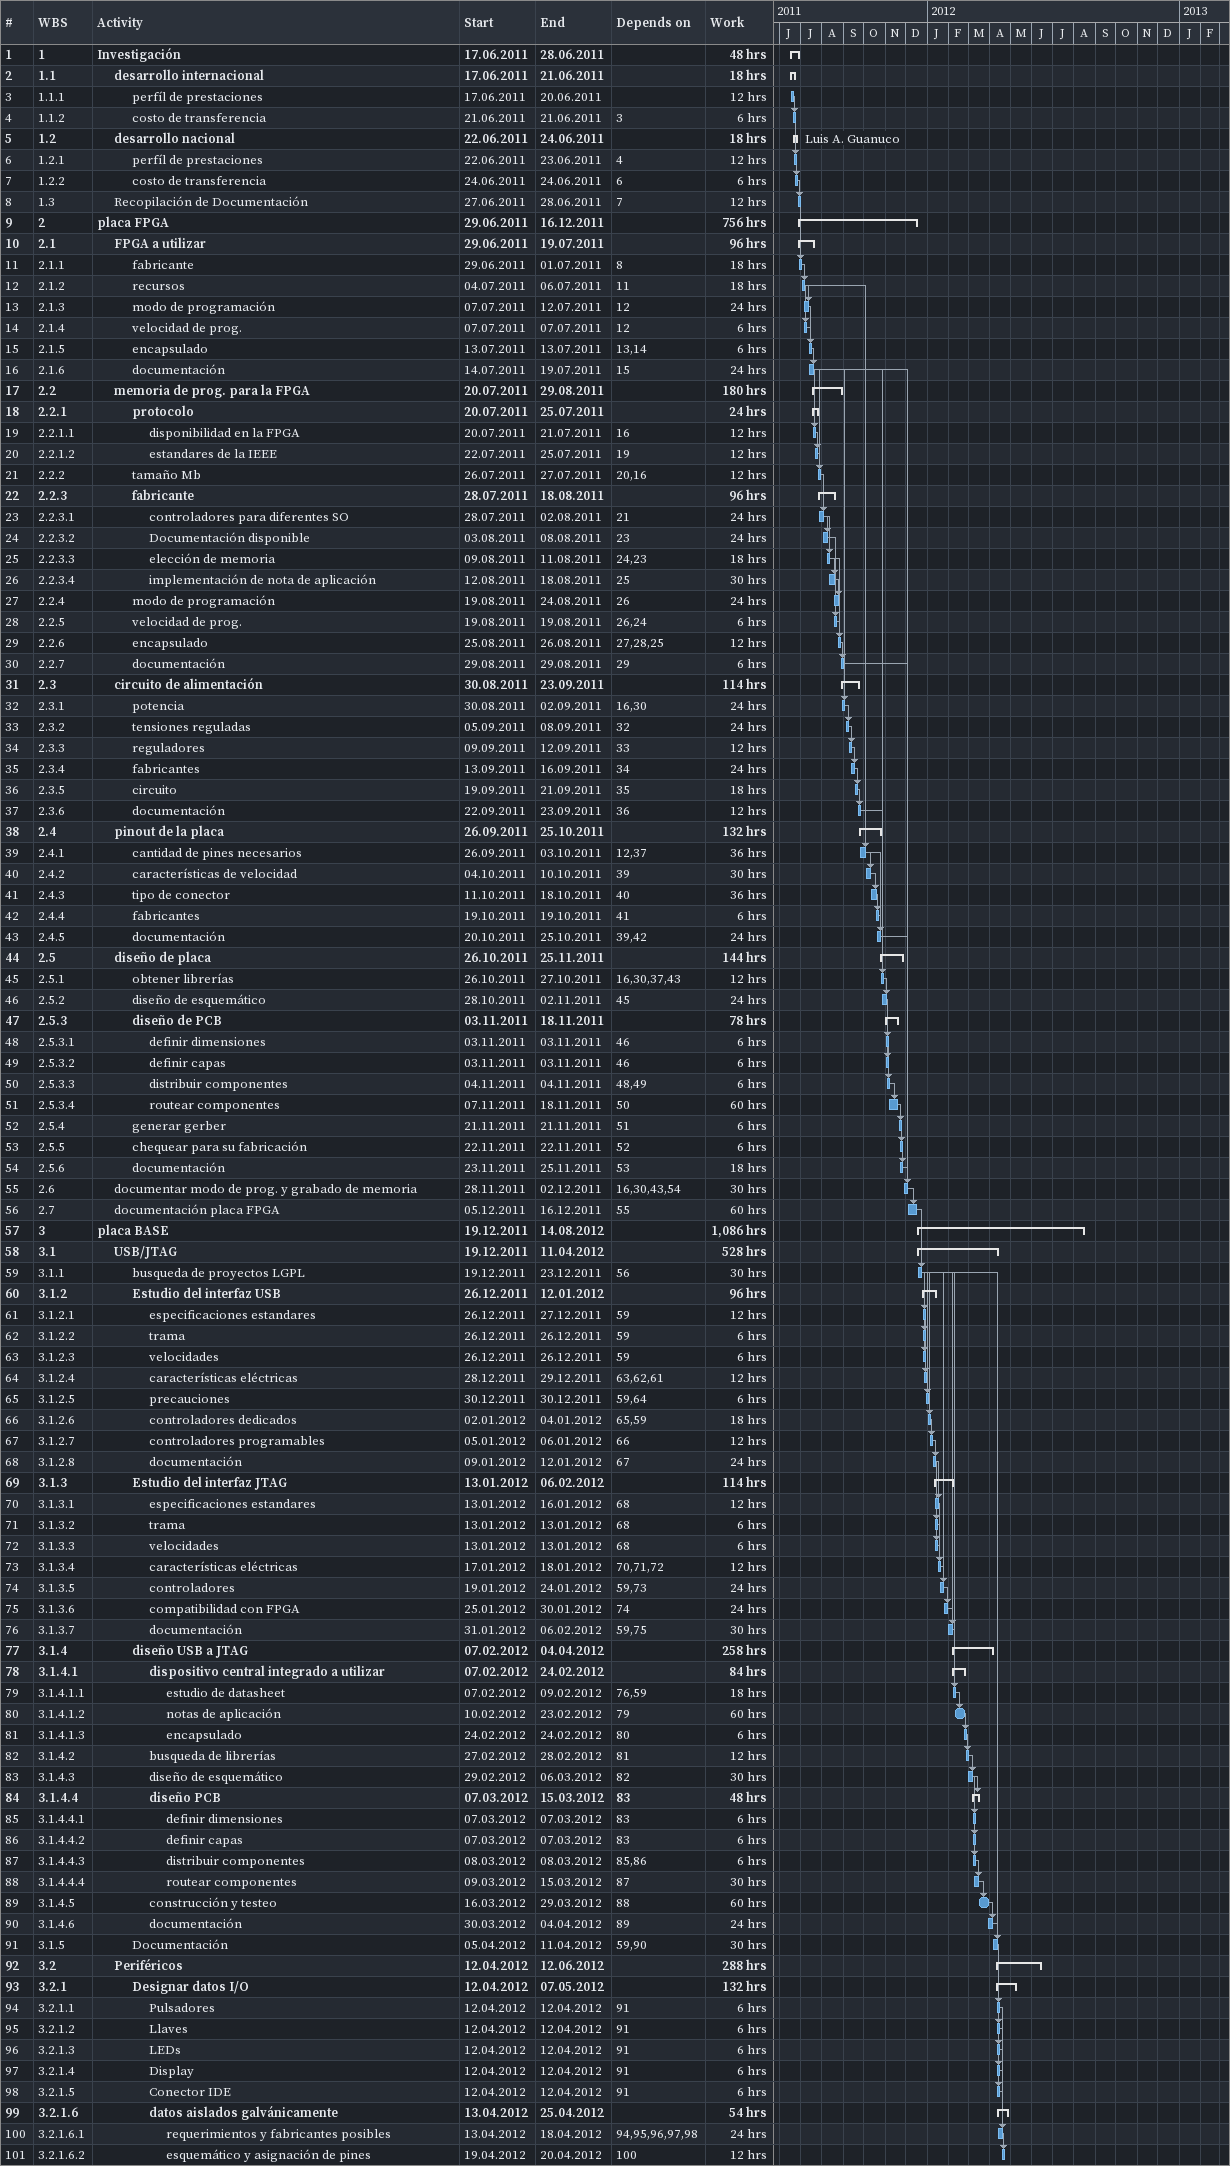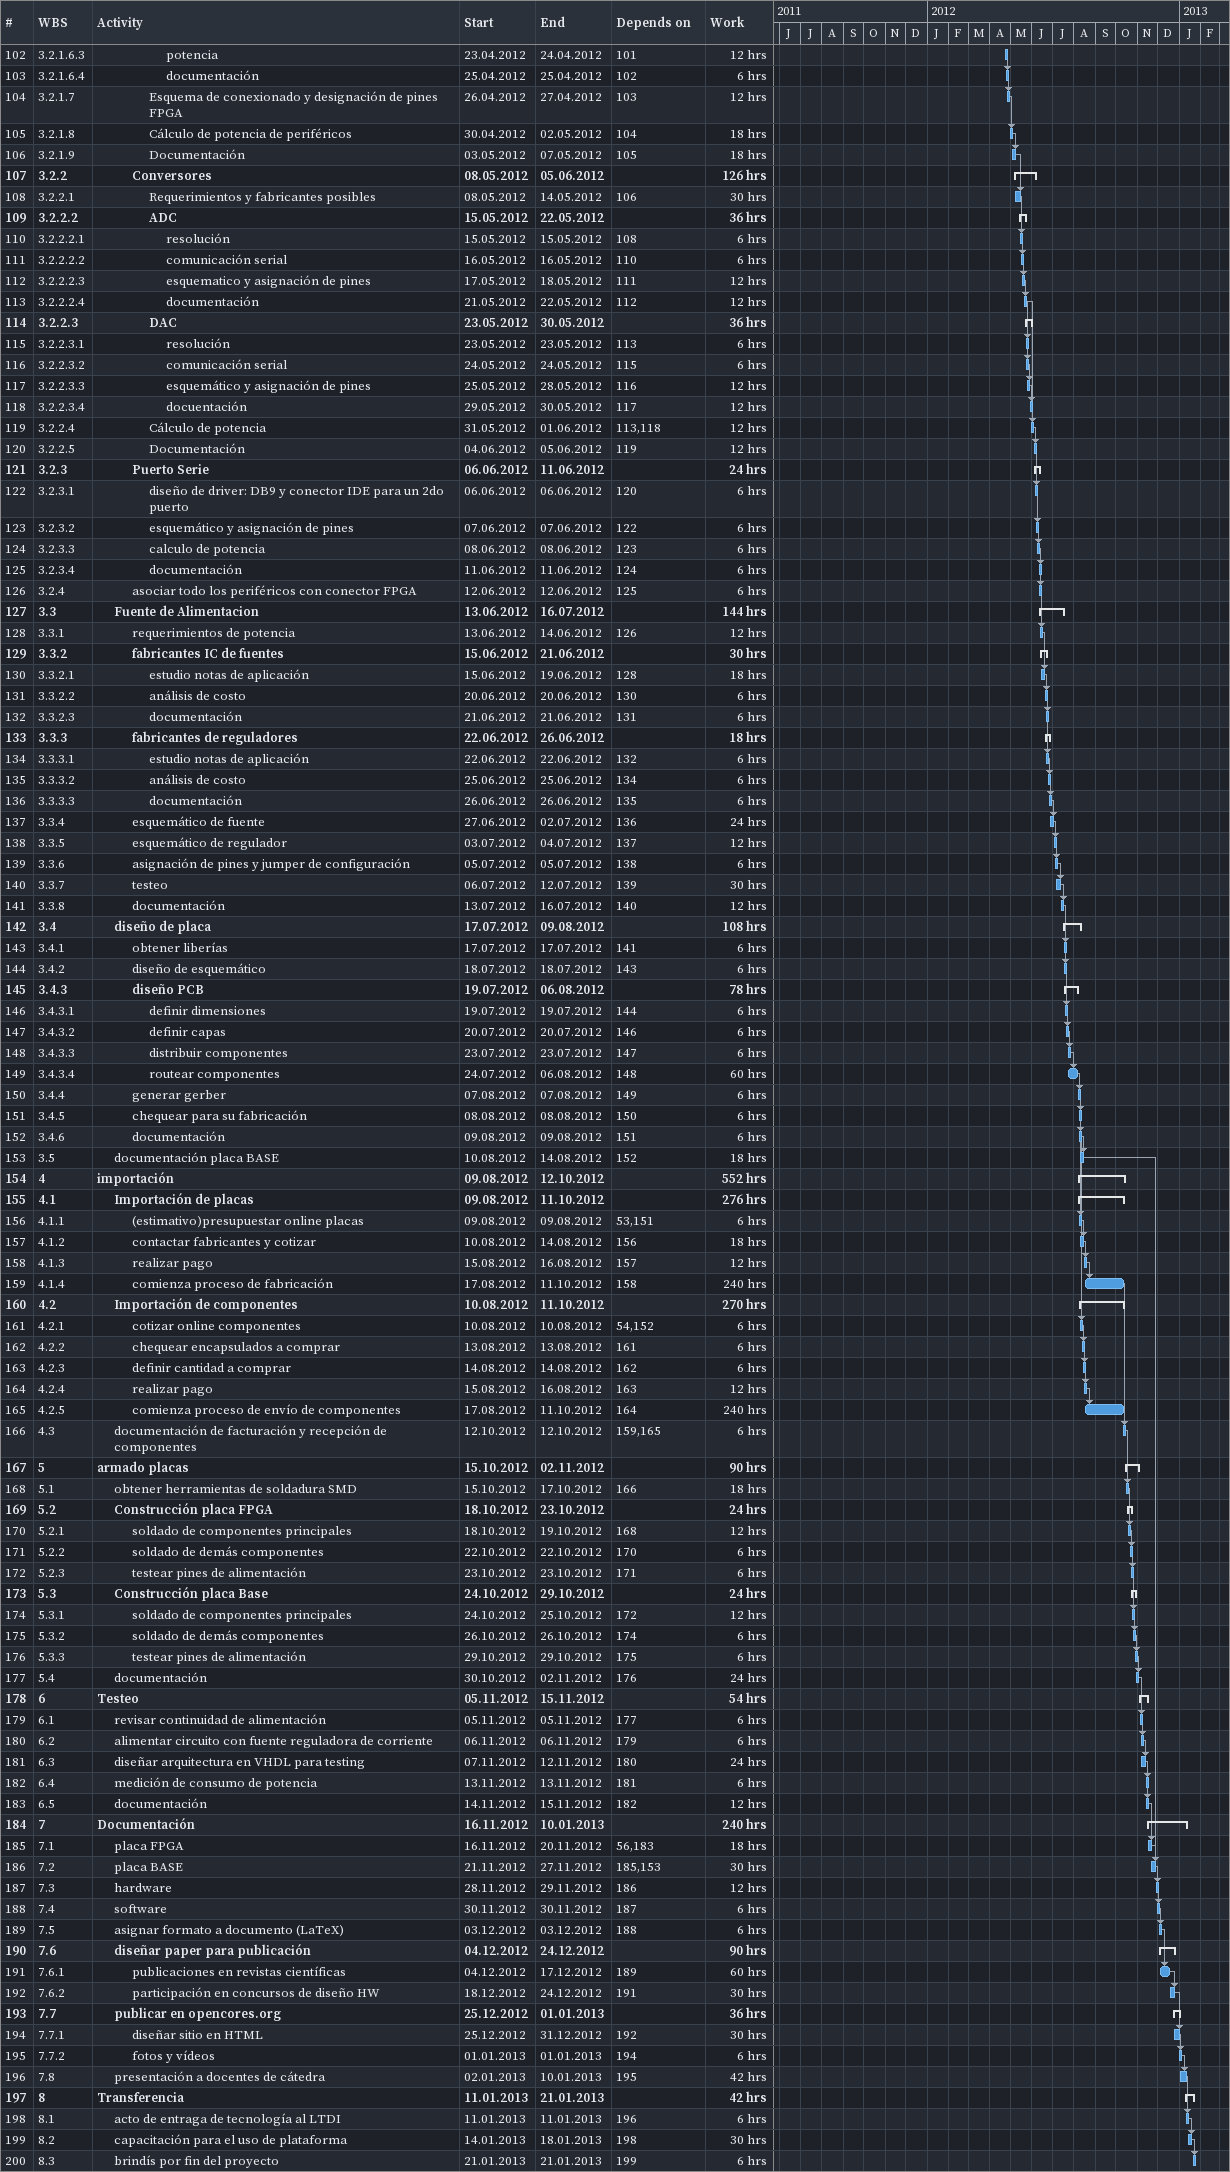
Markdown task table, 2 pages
| ID | WBS | Task | Start | Finish | Predecessors | Resources | Work (h) |
|---|---|---|---|---|---|---|---|
| 1 | 1 | **Investigación** | 2011-06-17 | 2011-06-28 |  |  | 48 |
| 2 | 1.1 | **desarrollo internacional** | 2011-06-17 | 2011-06-21 |  |  | 18 |
| 3 | 1.1.1 | perfíl de prestaciones | 2011-06-17 | 2011-06-20 |  |  | 12 |
| 4 | 1.1.2 | costo de transferencia | 2011-06-21 | 2011-06-21 | 3 |  | 6 |
| 5 | 1.2 | **desarrollo nacional** | 2011-06-22 | 2011-06-24 |  | Luis A. Guanuco | 18 |
| 6 | 1.2.1 | perfíl de prestaciones | 2011-06-22 | 2011-06-23 | 4 |  | 12 |
| 7 | 1.2.2 | costo de transferencia | 2011-06-24 | 2011-06-24 | 6 |  | 6 |
| 8 | 1.3 | Recopilación de Documentación | 2011-06-27 | 2011-06-28 | 7 |  | 12 |
| 9 | 2 | **placa FPGA** | 2011-06-29 | 2011-12-16 |  |  | 756 |
| 10 | 2.1 | **FPGA a utilizar** | 2011-06-29 | 2011-07-19 |  |  | 96 |
| 11 | 2.1.1 | fabricante | 2011-06-29 | 2011-07-01 | 8 |  | 18 |
| 12 | 2.1.2 | recursos | 2011-07-04 | 2011-07-06 | 11 |  | 18 |
| 13 | 2.1.3 | modo de programación | 2011-07-07 | 2011-07-12 | 12 |  | 24 |
| 14 | 2.1.4 | velocidad de prog. | 2011-07-07 | 2011-07-07 | 12 |  | 6 |
| 15 | 2.1.5 | encapsulado | 2011-07-13 | 2011-07-13 | 13, 14 |  | 6 |
| 16 | 2.1.6 | documentación | 2011-07-14 | 2011-07-19 | 15 |  | 24 |
| 17 | 2.2 | **memoria de prog. para la FPGA** | 2011-07-20 | 2011-08-29 |  |  | 180 |
| 18 | 2.2.1 | **protocolo** | 2011-07-20 | 2011-07-25 |  |  | 24 |
| 19 | 2.2.1.1 | disponibilidad en la FPGA | 2011-07-20 | 2011-07-21 | 16 |  | 12 |
| 20 | 2.2.1.2 | estandares de la IEEE | 2011-07-22 | 2011-07-25 | 19 |  | 12 |
| 21 | 2.2.2 | tamaño Mb | 2011-07-26 | 2011-07-27 | 20, 16 |  | 12 |
| 22 | 2.2.3 | **fabricante** | 2011-07-28 | 2011-08-18 |  |  | 96 |
| 23 | 2.2.3.1 | controladores para diferentes SO | 2011-07-28 | 2011-08-02 | 21 |  | 24 |
| 24 | 2.2.3.2 | Documentación disponible | 2011-08-03 | 2011-08-08 | 23 |  | 24 |
| 25 | 2.2.3.3 | elección de memoria | 2011-08-09 | 2011-08-11 | 24, 23 |  | 18 |
| 26 | 2.2.3.4 | implementación de nota de aplicación | 2011-08-12 | 2011-08-18 | 25 |  | 30 |
| 27 | 2.2.4 | modo de programación | 2011-08-19 | 2011-08-24 | 26 |  | 24 |
| 28 | 2.2.5 | velocidad de prog. | 2011-08-19 | 2011-08-19 | 26, 24 |  | 6 |
| 29 | 2.2.6 | encapsulado | 2011-08-25 | 2011-08-26 | 27, 28, 25 |  | 12 |
| 30 | 2.2.7 | documentación | 2011-08-29 | 2011-08-29 | 29 |  | 6 |
| 31 | 2.3 | **circuito de alimentación** | 2011-08-30 | 2011-09-23 |  |  | 114 |
| 32 | 2.3.1 | potencia | 2011-08-30 | 2011-09-02 | 16, 30 |  | 24 |
| 33 | 2.3.2 | tensiones reguladas | 2011-09-05 | 2011-09-08 | 32 |  | 24 |
| 34 | 2.3.3 | reguladores | 2011-09-09 | 2011-09-12 | 33 |  | 12 |
| 35 | 2.3.4 | fabricantes | 2011-09-13 | 2011-09-16 | 34 |  | 24 |
| 36 | 2.3.5 | circuito | 2011-09-19 | 2011-09-21 | 35 |  | 18 |
| 37 | 2.3.6 | documentación | 2011-09-22 | 2011-09-23 | 36 |  | 12 |
| 38 | 2.4 | **pinout de la placa** | 2011-09-26 | 2011-10-25 |  |  | 132 |
| 39 | 2.4.1 | cantidad de pines necesarios | 2011-09-26 | 2011-10-03 | 12, 37 |  | 36 |
| 40 | 2.4.2 | características de velocidad | 2011-10-04 | 2011-10-10 | 39 |  | 30 |
| 41 | 2.4.3 | tipo de conector | 2011-10-11 | 2011-10-18 | 40 |  | 36 |
| 42 | 2.4.4 | fabricantes | 2011-10-19 | 2011-10-19 | 41 |  | 6 |
| 43 | 2.4.5 | documentación | 2011-10-20 | 2011-10-25 | 39, 42 |  | 24 |
| 44 | 2.5 | **diseño de placa** | 2011-10-26 | 2011-11-25 |  |  | 144 |
| 45 | 2.5.1 | obtener librerías | 2011-10-26 | 2011-10-27 | 16, 30, 37, 43 |  | 12 |
| 46 | 2.5.2 | diseño de esquemático | 2011-10-28 | 2011-11-02 | 45 |  | 24 |
| 47 | 2.5.3 | **diseño de PCB** | 2011-11-03 | 2011-11-18 |  |  | 78 |
| 48 | 2.5.3.1 | definir dimensiones | 2011-11-03 | 2011-11-03 | 46 |  | 6 |
| 49 | 2.5.3.2 | definir capas | 2011-11-03 | 2011-11-03 | 46 |  | 6 |
| 50 | 2.5.3.3 | distribuir componentes | 2011-11-04 | 2011-11-04 | 48, 49 |  | 6 |
| 51 | 2.5.3.4 | routear componentes | 2011-11-07 | 2011-11-18 | 50 |  | 60 |
| 52 | 2.5.4 | generar gerber | 2011-11-21 | 2011-11-21 | 51 |  | 6 |
| 53 | 2.5.5 | chequear para su fabricación | 2011-11-22 | 2011-11-22 | 52 |  | 6 |
| 54 | 2.5.6 | documentación | 2011-11-23 | 2011-11-25 | 53 |  | 18 |
| 55 | 2.6 | documentar modo de prog. y grabado de memoria | 2011-11-28 | 2011-12-02 | 16, 30, 43, 54 |  | 30 |
| 56 | 2.7 | documentación placa FPGA | 2011-12-05 | 2011-12-16 | 55 |  | 60 |
| 57 | 3 | **placa BASE** | 2011-12-19 | 2012-08-14 |  |  | 1086 |
| 58 | 3.1 | **USB/JTAG** | 2011-12-19 | 2012-04-11 |  |  | 528 |
| 59 | 3.1.1 | busqueda de proyectos LGPL | 2011-12-19 | 2011-12-23 | 56 |  | 30 |
| 60 | 3.1.2 | **Estudio del interfaz USB** | 2011-12-26 | 2012-01-12 |  |  | 96 |
| 61 | 3.1.2.1 | especificaciones estandares | 2011-12-26 | 2011-12-27 | 59 |  | 12 |
| 62 | 3.1.2.2 | trama | 2011-12-26 | 2011-12-26 | 59 |  | 6 |
| 63 | 3.1.2.3 | velocidades | 2011-12-26 | 2011-12-26 | 59 |  | 6 |
| 64 | 3.1.2.4 | características eléctricas | 2011-12-28 | 2011-12-29 | 63, 62, 61 |  | 12 |
| 65 | 3.1.2.5 | precauciones | 2011-12-30 | 2011-12-30 | 59, 64 |  | 6 |
| 66 | 3.1.2.6 | controladores dedicados | 2012-01-02 | 2012-01-04 | 65, 59 |  | 18 |
| 67 | 3.1.2.7 | controladores programables | 2012-01-05 | 2012-01-06 | 66 |  | 12 |
| 68 | 3.1.2.8 | documentación | 2012-01-09 | 2012-01-12 | 67 |  | 24 |
| 69 | 3.1.3 | **Estudio del interfaz JTAG** | 2012-01-13 | 2012-02-06 |  |  | 114 |
| 70 | 3.1.3.1 | especificaciones estandares | 2012-01-13 | 2012-01-16 | 68 |  | 12 |
| 71 | 3.1.3.2 | trama | 2012-01-13 | 2012-01-13 | 68 |  | 6 |
| 72 | 3.1.3.3 | velocidades | 2012-01-13 | 2012-01-13 | 68 |  | 6 |
| 73 | 3.1.3.4 | características eléctricas | 2012-01-17 | 2012-01-18 | 70, 71, 72 |  | 12 |
| 74 | 3.1.3.5 | controladores | 2012-01-19 | 2012-01-24 | 59, 73 |  | 24 |
| 75 | 3.1.3.6 | compatibilidad con FPGA | 2012-01-25 | 2012-01-30 | 74 |  | 24 |
| 76 | 3.1.3.7 | documentación | 2012-01-31 | 2012-02-06 | 59, 75 |  | 30 |
| 77 | 3.1.4 | **diseño USB a JTAG** | 2012-02-07 | 2012-04-04 |  |  | 258 |
| 78 | 3.1.4.1 | **dispositivo central integrado a utilizar** | 2012-02-07 | 2012-02-24 |  |  | 84 |
| 79 | 3.1.4.1.1 | estudio de datasheet | 2012-02-07 | 2012-02-09 | 76, 59 |  | 18 |
| 80 | 3.1.4.1.2 | notas de aplicación | 2012-02-10 | 2012-02-23 | 79 |  | 60 |
| 81 | 3.1.4.1.3 | encapsulado | 2012-02-24 | 2012-02-24 | 80 |  | 6 |
| 82 | 3.1.4.2 | busqueda de librerías | 2012-02-27 | 2012-02-28 | 81 |  | 12 |
| 83 | 3.1.4.3 | diseño de esquemático | 2012-02-29 | 2012-03-06 | 82 |  | 30 |
| 84 | 3.1.4.4 | **diseño PCB** | 2012-03-07 | 2012-03-15 | 83 |  | 48 |
| 85 | 3.1.4.4.1 | definir dimensiones | 2012-03-07 | 2012-03-07 | 83 |  | 6 |
| 86 | 3.1.4.4.2 | definir capas | 2012-03-07 | 2012-03-07 | 83 |  | 6 |
| 87 | 3.1.4.4.3 | distribuir componentes | 2012-03-08 | 2012-03-08 | 85, 86 |  | 6 |
| 88 | 3.1.4.4.4 | routear componentes | 2012-03-09 | 2012-03-15 | 87 |  | 30 |
| 89 | 3.1.4.5 | construcción y testeo | 2012-03-16 | 2012-03-29 | 88 |  | 60 |
| 90 | 3.1.4.6 | documentación | 2012-03-30 | 2012-04-04 | 89 |  | 24 |
| 91 | 3.1.5 | Documentación | 2012-04-05 | 2012-04-11 | 59, 90 |  | 30 |
| 92 | 3.2 | **Periféricos** | 2012-04-12 | 2012-06-12 |  |  | 288 |
| 93 | 3.2.1 | **Designar datos I/O** | 2012-04-12 | 2012-05-07 |  |  | 132 |
| 94 | 3.2.1.1 | Pulsadores | 2012-04-12 | 2012-04-12 | 91 |  | 6 |
| 95 | 3.2.1.2 | Llaves | 2012-04-12 | 2012-04-12 | 91 |  | 6 |
| 96 | 3.2.1.3 | LEDs | 2012-04-12 | 2012-04-12 | 91 |  | 6 |
| 97 | 3.2.1.4 | Display | 2012-04-12 | 2012-04-12 | 91 |  | 6 |
| 98 | 3.2.1.5 | Conector IDE | 2012-04-12 | 2012-04-12 | 91 |  | 6 |
| 99 | 3.2.1.6 | **datos aislados galvánicamente** | 2012-04-13 | 2012-04-25 |  |  | 54 |
| 100 | 3.2.1.6.1 | requerimientos y fabricantes posibles | 2012-04-13 | 2012-04-18 | 94, 95, 96, 97, 98 |  | 24 |
| 101 | 3.2.1.6.2 | esquemático y asignación de pines | 2012-04-19 | 2012-04-20 | 100 |  | 12 |
| 102 | 3.2.1.6.3 | potencia | 2012-04-23 | 2012-04-24 | 101 |  | 12 |
| 103 | 3.2.1.6.4 | documentación | 2012-04-25 | 2012-04-25 | 102 |  | 6 |
| 104 | 3.2.1.7 | Esquema de conexionado y designación de pines FPGA | 2012-04-26 | 2012-04-27 | 103 |  | 12 |
| 105 | 3.2.1.8 | Cálculo de potencia de periféricos | 2012-04-30 | 2012-05-02 | 104 |  | 18 |
| 106 | 3.2.1.9 | Documentación | 2012-05-03 | 2012-05-07 | 105 |  | 18 |
| 107 | 3.2.2 | **Conversores** | 2012-05-08 | 2012-06-05 |  |  | 126 |
| 108 | 3.2.2.1 | Requerimientos y fabricantes posibles | 2012-05-08 | 2012-05-14 | 106 |  | 30 |
| 109 | 3.2.2.2 | **ADC** | 2012-05-15 | 2012-05-22 |  |  | 36 |
| 110 | 3.2.2.2.1 | resolución | 2012-05-15 | 2012-05-15 | 108 |  | 6 |
| 111 | 3.2.2.2.2 | comunicación serial | 2012-05-16 | 2012-05-16 | 110 |  | 6 |
| 112 | 3.2.2.2.3 | esquematico y asignación de pines | 2012-05-17 | 2012-05-18 | 111 |  | 12 |
| 113 | 3.2.2.2.4 | documentación | 2012-05-21 | 2012-05-22 | 112 |  | 12 |
| 114 | 3.2.2.3 | **DAC** | 2012-05-23 | 2012-05-30 |  |  | 36 |
| 115 | 3.2.2.3.1 | resolución | 2012-05-23 | 2012-05-23 | 113 |  | 6 |
| 116 | 3.2.2.3.2 | comunicación serial | 2012-05-24 | 2012-05-24 | 115 |  | 6 |
| 117 | 3.2.2.3.3 | esquemático y asignación de pines | 2012-05-25 | 2012-05-28 | 116 |  | 12 |
| 118 | 3.2.2.3.4 | docuentación | 2012-05-29 | 2012-05-30 | 117 |  | 12 |
| 119 | 3.2.2.4 | Cálculo de potencia | 2012-05-31 | 2012-06-01 | 113, 118 |  | 12 |
| 120 | 3.2.2.5 | Documentación | 2012-06-04 | 2012-06-05 | 119 |  | 12 |
| 121 | 3.2.3 | **Puerto Serie** | 2012-06-06 | 2012-06-11 |  |  | 24 |
| 122 | 3.2.3.1 | diseño de driver: DB9 y conector IDE para un 2do puerto | 2012-06-06 | 2012-06-06 | 120 |  | 6 |
| 123 | 3.2.3.2 | esquemático y asignación de pines | 2012-06-07 | 2012-06-07 | 122 |  | 6 |
| 124 | 3.2.3.3 | calculo de potencia | 2012-06-08 | 2012-06-08 | 123 |  | 6 |
| 125 | 3.2.3.4 | documentación | 2012-06-11 | 2012-06-11 | 124 |  | 6 |
| 126 | 3.2.4 | asociar todo los periféricos con conector FPGA | 2012-06-12 | 2012-06-12 | 125 |  | 6 |
| 127 | 3.3 | **Fuente de Alimentacion** | 2012-06-13 | 2012-07-16 |  |  | 144 |
| 128 | 3.3.1 | requerimientos de potencia | 2012-06-13 | 2012-06-14 | 126 |  | 12 |
| 129 | 3.3.2 | **fabricantes IC de fuentes** | 2012-06-15 | 2012-06-21 |  |  | 30 |
| 130 | 3.3.2.1 | estudio notas de aplicación | 2012-06-15 | 2012-06-19 | 128 |  | 18 |
| 131 | 3.3.2.2 | análisis de costo | 2012-06-20 | 2012-06-20 | 130 |  | 6 |
| 132 | 3.3.2.3 | documentación | 2012-06-21 | 2012-06-21 | 131 |  | 6 |
| 133 | 3.3.3 | **fabricantes de reguladores** | 2012-06-22 | 2012-06-26 |  |  | 18 |
| 134 | 3.3.3.1 | estudio notas de aplicación | 2012-06-22 | 2012-06-22 | 132 |  | 6 |
| 135 | 3.3.3.2 | análisis de costo | 2012-06-25 | 2012-06-25 | 134 |  | 6 |
| 136 | 3.3.3.3 | documentación | 2012-06-26 | 2012-06-26 | 135 |  | 6 |
| 137 | 3.3.4 | esquemático de fuente | 2012-06-27 | 2012-07-02 | 136 |  | 24 |
| 138 | 3.3.5 | esquemático de regulador | 2012-07-03 | 2012-07-04 | 137 |  | 12 |
| 139 | 3.3.6 | asignación de pines y jumper de configuración | 2012-07-05 | 2012-07-05 | 138 |  | 6 |
| 140 | 3.3.7 | testeo | 2012-07-06 | 2012-07-12 | 139 |  | 30 |
| 141 | 3.3.8 | documentación | 2012-07-13 | 2012-07-16 | 140 |  | 12 |
| 142 | 3.4 | **diseño de placa** | 2012-07-17 | 2012-08-09 |  |  | 108 |
| 143 | 3.4.1 | obtener liberías | 2012-07-17 | 2012-07-17 | 141 |  | 6 |
| 144 | 3.4.2 | diseño de esquemático | 2012-07-18 | 2012-07-18 | 143 |  | 6 |
| 145 | 3.4.3 | **diseño PCB** | 2012-07-19 | 2012-08-06 |  |  | 78 |
| 146 | 3.4.3.1 | definir dimensiones | 2012-07-19 | 2012-07-19 | 144 |  | 6 |
| 147 | 3.4.3.2 | definir capas | 2012-07-20 | 2012-07-20 | 146 |  | 6 |
| 148 | 3.4.3.3 | distribuir componentes | 2012-07-23 | 2012-07-23 | 147 |  | 6 |
| 149 | 3.4.3.4 | routear componentes | 2012-07-24 | 2012-08-06 | 148 |  | 60 |
| 150 | 3.4.4 | generar gerber | 2012-08-07 | 2012-08-07 | 149 |  | 6 |
| 151 | 3.4.5 | chequear para su fabricación | 2012-08-08 | 2012-08-08 | 150 |  | 6 |
| 152 | 3.4.6 | documentación | 2012-08-09 | 2012-08-09 | 151 |  | 6 |
| 153 | 3.5 | documentación placa BASE | 2012-08-10 | 2012-08-14 | 152 |  | 18 |
| 154 | 4 | **importación** | 2012-08-09 | 2012-10-12 |  |  | 552 |
| 155 | 4.1 | **Importación de placas** | 2012-08-09 | 2012-10-11 |  |  | 276 |
| 156 | 4.1.1 | (estimativo)presupuestar online placas | 2012-08-09 | 2012-08-09 | 53, 151 |  | 6 |
| 157 | 4.1.2 | contactar fabricantes y cotizar | 2012-08-10 | 2012-08-14 | 156 |  | 18 |
| 158 | 4.1.3 | realizar pago | 2012-08-15 | 2012-08-16 | 157 |  | 12 |
| 159 | 4.1.4 | comienza proceso de fabricación | 2012-08-17 | 2012-10-11 | 158 |  | 240 |
| 160 | 4.2 | **Importación de componentes** | 2012-08-10 | 2012-10-11 |  |  | 270 |
| 161 | 4.2.1 | cotizar online componentes | 2012-08-10 | 2012-08-10 | 54, 152 |  | 6 |
| 162 | 4.2.2 | chequear encapsulados a comprar | 2012-08-13 | 2012-08-13 | 161 |  | 6 |
| 163 | 4.2.3 | definir cantidad a comprar | 2012-08-14 | 2012-08-14 | 162 |  | 6 |
| 164 | 4.2.4 | realizar pago | 2012-08-15 | 2012-08-16 | 163 |  | 12 |
| 165 | 4.2.5 | comienza proceso de envío de componentes | 2012-08-17 | 2012-10-11 | 164 |  | 240 |
| 166 | 4.3 | documentación de facturación y recepción de componentes | 2012-10-12 | 2012-10-12 | 159, 165 |  | 6 |
| 167 | 5 | **armado placas** | 2012-10-15 | 2012-11-02 |  |  | 90 |
| 168 | 5.1 | obtener herramientas de soldadura SMD | 2012-10-15 | 2012-10-17 | 166 |  | 18 |
| 169 | 5.2 | **Construcción placa FPGA** | 2012-10-18 | 2012-10-23 |  |  | 24 |
| 170 | 5.2.1 | soldado de componentes principales | 2012-10-18 | 2012-10-19 | 168 |  | 12 |
| 171 | 5.2.2 | soldado de demás componentes | 2012-10-22 | 2012-10-22 | 170 |  | 6 |
| 172 | 5.2.3 | testear pines de alimentación | 2012-10-23 | 2012-10-23 | 171 |  | 6 |
| 173 | 5.3 | **Construcción placa Base** | 2012-10-24 | 2012-10-29 |  |  | 24 |
| 174 | 5.3.1 | soldado de componentes principales | 2012-10-24 | 2012-10-25 | 172 |  | 12 |
| 175 | 5.3.2 | soldado de demás componentes | 2012-10-26 | 2012-10-26 | 174 |  | 6 |
| 176 | 5.3.3 | testear pines de alimentación | 2012-10-29 | 2012-10-29 | 175 |  | 6 |
| 177 | 5.4 | documentación | 2012-10-30 | 2012-11-02 | 176 |  | 24 |
| 178 | 6 | **Testeo** | 2012-11-05 | 2012-11-15 |  |  | 54 |
| 179 | 6.1 | revisar continuidad de alimentación | 2012-11-05 | 2012-11-05 | 177 |  | 6 |
| 180 | 6.2 | alimentar circuito con fuente reguladora de corriente | 2012-11-06 | 2012-11-06 | 179 |  | 6 |
| 181 | 6.3 | diseñar arquitectura en VHDL para testing | 2012-11-07 | 2012-11-12 | 180 |  | 24 |
| 182 | 6.4 | medición de consumo de potencia | 2012-11-13 | 2012-11-13 | 181 |  | 6 |
| 183 | 6.5 | documentación | 2012-11-14 | 2012-11-15 | 182 |  | 12 |
| 184 | 7 | **Documentación** | 2012-11-16 | 2013-01-10 |  |  | 240 |
| 185 | 7.1 | placa FPGA | 2012-11-16 | 2012-11-20 | 56, 183 |  | 18 |
| 186 | 7.2 | placa BASE | 2012-11-21 | 2012-11-27 | 185, 153 |  | 30 |
| 187 | 7.3 | hardware | 2012-11-28 | 2012-11-29 | 186 |  | 12 |
| 188 | 7.4 | software | 2012-11-30 | 2012-11-30 | 187 |  | 6 |
| 189 | 7.5 | asignar formato a documento (LaTeX) | 2012-12-03 | 2012-12-03 | 188 |  | 6 |
| 190 | 7.6 | **diseñar paper para publicación** | 2012-12-04 | 2012-12-24 |  |  | 90 |
| 191 | 7.6.1 | publicaciones en revistas científicas | 2012-12-04 | 2012-12-17 | 189 |  | 60 |
| 192 | 7.6.2 | participación en concursos de diseño HW | 2012-12-18 | 2012-12-24 | 191 |  | 30 |
| 193 | 7.7 | **publicar en opencores.org** | 2012-12-25 | 2013-01-01 |  |  | 36 |
| 194 | 7.7.1 | diseñar sitio en HTML | 2012-12-25 | 2012-12-31 | 192 |  | 30 |
| 195 | 7.7.2 | fotos y vídeos | 2013-01-01 | 2013-01-01 | 194 |  | 6 |
| 196 | 7.8 | presentación a docentes de cátedra | 2013-01-02 | 2013-01-10 | 195 |  | 42 |
| 197 | 8 | **Transferencia** | 2013-01-11 | 2013-01-21 |  |  | 42 |
| 198 | 8.1 | acto de entraga de tecnología al LTDI | 2013-01-11 | 2013-01-11 | 196 |  | 6 |
| 199 | 8.2 | capacitación para el uso de plataforma | 2013-01-14 | 2013-01-18 | 198 |  | 30 |
| 200 | 8.3 | brindís por fin del proyecto | 2013-01-21 | 2013-01-21 | 199 |  | 6 |
